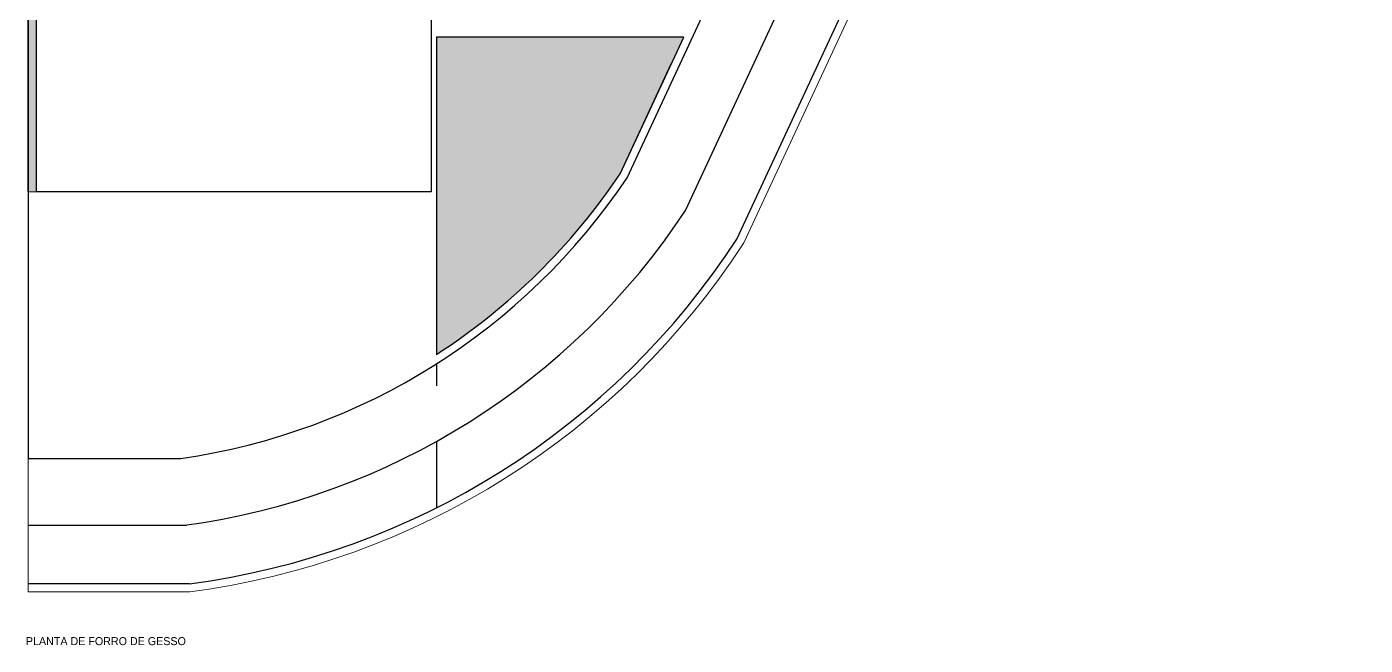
# Model space of a CAD drawing. Header units: metres. Extents: x 2690 to 3939, y 743 to 1123.
# Drawn here: x 3829.01 to 3854.1, y 766.53 to 778.13 of the extents above; entities that cross this region are included whole.
import ezdxf

# ---------------------------------------------------------------- set-up
doc = ezdxf.new("R2010")
doc.units = ezdxf.units.M
doc.linetypes.add('CYPELINEA', pattern=[0])
for name, color, linetype in [('0-MOLDURA', 2, 'Continuous'), ('000 - Cota', 8, 'Continuous'), ('01', 1, 'Continuous'), ('02', 2, 'Continuous'), ('04', 4, 'Continuous'), ('_muro', 2, 'Continuous'), ('A CONSTRUIR', 10, 'Continuous'), ('ABERTURA', 2, 'Continuous'), ('TEXTOS', 3, 'CYPELINEA')]:
    doc.layers.add(name, color=color, linetype=linetype)
doc.layers.add('ALVENARIA', color=4, linetype='Continuous', lineweight=18)
doc.layers.add('ARQHATCH', color=8, linetype='Continuous', lineweight=0)
doc.layers.add('ARQ - Fixo & Sanitário_Caneta_No__218', color=7, linetype='Continuous', lineweight=13, true_color=0x4a4a4a)
doc.layers.add('EST - Laje_Caneta_No__218', color=7, linetype='Continuous', lineweight=13, true_color=0x4a4a4a)
doc.styles.add('ESCALA 1-100', font='GOTHIC.TTF', dxfattribs={"height": 0.15})

msp = doc.modelspace()

# ---------------------------------------------------------------- hatches: boundary and pattern name
at = {"layer": 'A CONSTRUIR'}
h = msp.add_hatch(color=256, dxfattribs=at)
h.dxf.hatch_style = 1
h.paths.add_polyline_path([(3829.1906, 780.1357), (3829.3406, 780.1357), (3829.3406, 780.2857), (3829.0406, 780.2857), (3829.0406, 775.0357), (3829.1906, 775.0357)])
at = {"layer": 'ARQHATCH', "true_color": 0x139b48}
h = msp.add_hatch(dxfattribs=at)
h.set_pattern_fill('AR-CONC', color=114, scale=0.001)
h.set_pattern_definition([(50, (35, 0), (0.182184669, -0.0159390855), [0.01905, -0.20955]), (355, (35, 0), (-0.035243421, 0.191056845), [0.01524, -0.167640584]), (100.4514447, (35.01518, -0.00133), (0.146941247, 0.175117752), [0.016190009, -0.178090245]), (46.1842, (35, 0.0508), (0.271079041, -0.042042328), [0.028575, -0.314325]), (96.6355576, (35.0226, 0.0473), (0.237404134, 0.247426125), [0.024285023, -0.267135608]), (351.184151, (35, 0.0508), (0.237404134, 0.247426125), [0.022859967, -0.251459732]), (21, (35.0254, 0.0381), (0.151614391, -0.102265198), [0.01905, -0.20955]), (326, (35.0254, 0.0381), (0.061802028, 0.184187966), [0.01524, -0.16764]), (71.451445, (35.03803, 0.02958), (0.213416419, 0.081922769), [0.016190009, -0.178089938]), (37.5, (35, 0), (0.0030886033, 0.0845550389), [0, -0.165608, 0, -0.17018, 0, -0.168275]), (7.5, (35, 0), (0.0668196625, 0.1001805748), [0, -0.097028, 0, -0.161798, 0, -0.064135]), (327.5, (34.94336, 0), (0.1355905952, -0.005728744), [0, -0.0635, 0, -0.19812, 0, -0.26289]), (317.5, (34.91796, 0), (0.1481291814, 0.025426491), [0, -0.08255, 0, -0.131572, 0, -0.18669])])
h.paths.add_polyline_path([(3841.3239, 777.9357), (3836.6906, 777.9357), (3836.6906, 771.9868, 0.101661), (3840.1318, 775.3708)])

# ---------------------------------------------------------------- linework, layer by layer
at = {"layer": '0-MOLDURA', "color": 1}
msp.add_line((3829.0406, 775.0357), (3829.0406, 774.0357), dxfattribs=at)
at = {"layer": '000 - Cota'}
for p, q in [((3829.0411, 768.7857), (3832.0079, 768.7857)), ((3832.0609, 767.6857), (3829.0406, 767.6857))]:
    msp.add_line(p, q, dxfattribs=at)
for points in [[(3831.9677, 768.783, 0.2167486), (3841.3566, 774.6842), (3852.9627, 799.6564)], [(3832.0609, 767.6857, 0.2192338), (3842.3205, 774.1483), (3853.9602, 799.1928)]]:
    msp.add_lwpolyline(points, format="xyb", dxfattribs=at)
at = {"layer": '01'}
msp.add_line((3836.6906, 777.4357), (3836.6906, 771.9868), dxfattribs=at)
msp.add_lwpolyline([(3841.3239, 777.9357), (3836.6906, 777.9357), (3836.6906, 771.9868, 0.101661), (3840.1318, 775.3708)], format="xyb", close=True, dxfattribs=at)
at = {"layer": '02'}
msp.add_lwpolyline([(3851.7606, 800.0357), (3829.0406, 800.0357), (3829.0406, 770.0357), (3831.9006, 770.0357, 0.2126278), (3840.2629, 775.297)], format="xyb", close=True, dxfattribs=at)
msp.add_lwpolyline([(3836.6906, 771.9868, 0.101661), (3840.1318, 775.3708), (3841.0915, 777.4357)], format="xyb", dxfattribs=at)
at = {"layer": '04'}
for p, q in [((3829.0406, 775.0357), (3829.0406, 780.2857)), ((3829.1906, 780.1357), (3829.1906, 775.0357))]:
    msp.add_line(p, q, dxfattribs=at)
at = {"layer": '_muro', "ltscale": 0.05}
for p, q in [((3836.6906, 771.8086), (3836.6906, 771.3961)), ((3836.6906, 770.3542), (3836.6906, 769.1097))]:
    msp.add_line(p, q, dxfattribs=at)
at = {"layer": 'ABERTURA', "color": 3}
for p, q in [((3836.5906, 779.5357), (3836.5906, 775.0357)), ((3836.5906, 775.0357), (3829.1906, 775.0357))]:
    msp.add_line(p, q, dxfattribs=at)
at = {"layer": 'ALVENARIA'}
msp.add_line((3829.1906, 775.0357), (3829.0406, 775.0357), dxfattribs=at)
at = {"layer": 'ARQ - Fixo & Sanitário_Caneta_No__218', "color": 1, "linetype": 'Continuous', "lineweight": 13}
msp.add_lwpolyline([(3829.0406, 770.0357), (3829.0406, 775.0357)], dxfattribs=at)
at = {"layer": 'EST - Laje_Caneta_No__218', "color": 251, "linetype": 'Continuous', "lineweight": 13, "true_color": 0x4a4a4a, "flags": 128}
msp.add_lwpolyline([(3832.0707, 767.5357, 0.219601), (3842.452, 774.0754), (3854.0962, 799.1295)], format="xyb", dxfattribs=at)
msp.add_lwpolyline([(3831.9006, 770.0357), (3829.0406, 770.0357), (3829.0406, 767.5357), (3832.0707, 767.5357)], dxfattribs=at)

# ---------------------------------------------------------------- texts
at = {"layer": 'TEXTOS', "insert": (3828.3036, 766.6853), "char_height": 0.15, "attachment_point": 1, "style": 'ESCALA 1-100'}
msp.add_mtext_dynamic_manual_height_columns('\\pxqc;PLANTA DE FORRO DE GESSO', width=4.382072, gutter_width=12.5, heights=[0.1575], dxfattribs=at)

doc.saveas('drawing.dxf')
